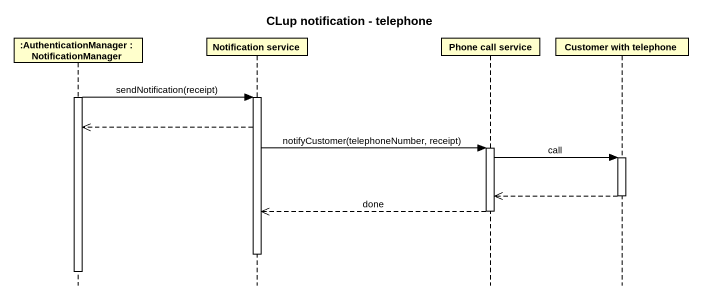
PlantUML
@startuml
title CLup notification - telephone
hide footbox
participant ":AuthenticationManager : NotificationManager" as AuthenticationManager
participant "Notification service" as Notification_service
participant "Phone call service" as Phone_call_service
participant "Customer with telephone" as Customer_with_telephone

activate AuthenticationManager
AuthenticationManager -> Notification_service : sendNotification(receipt)
activate Notification_service
Notification_service -->> AuthenticationManager
Notification_service -> Phone_call_service : notifyCustomer(telephoneNumber, receipt)
activate Phone_call_service
Phone_call_service -> Customer_with_telephone : call
activate Customer_with_telephone
Customer_with_telephone -->> Phone_call_service
deactivate Customer_with_telephone
Phone_call_service -->> Notification_service : done
deactivate Phone_call_service
deactivate Notification_service
deactivate AuthenticationManager
@enduml
